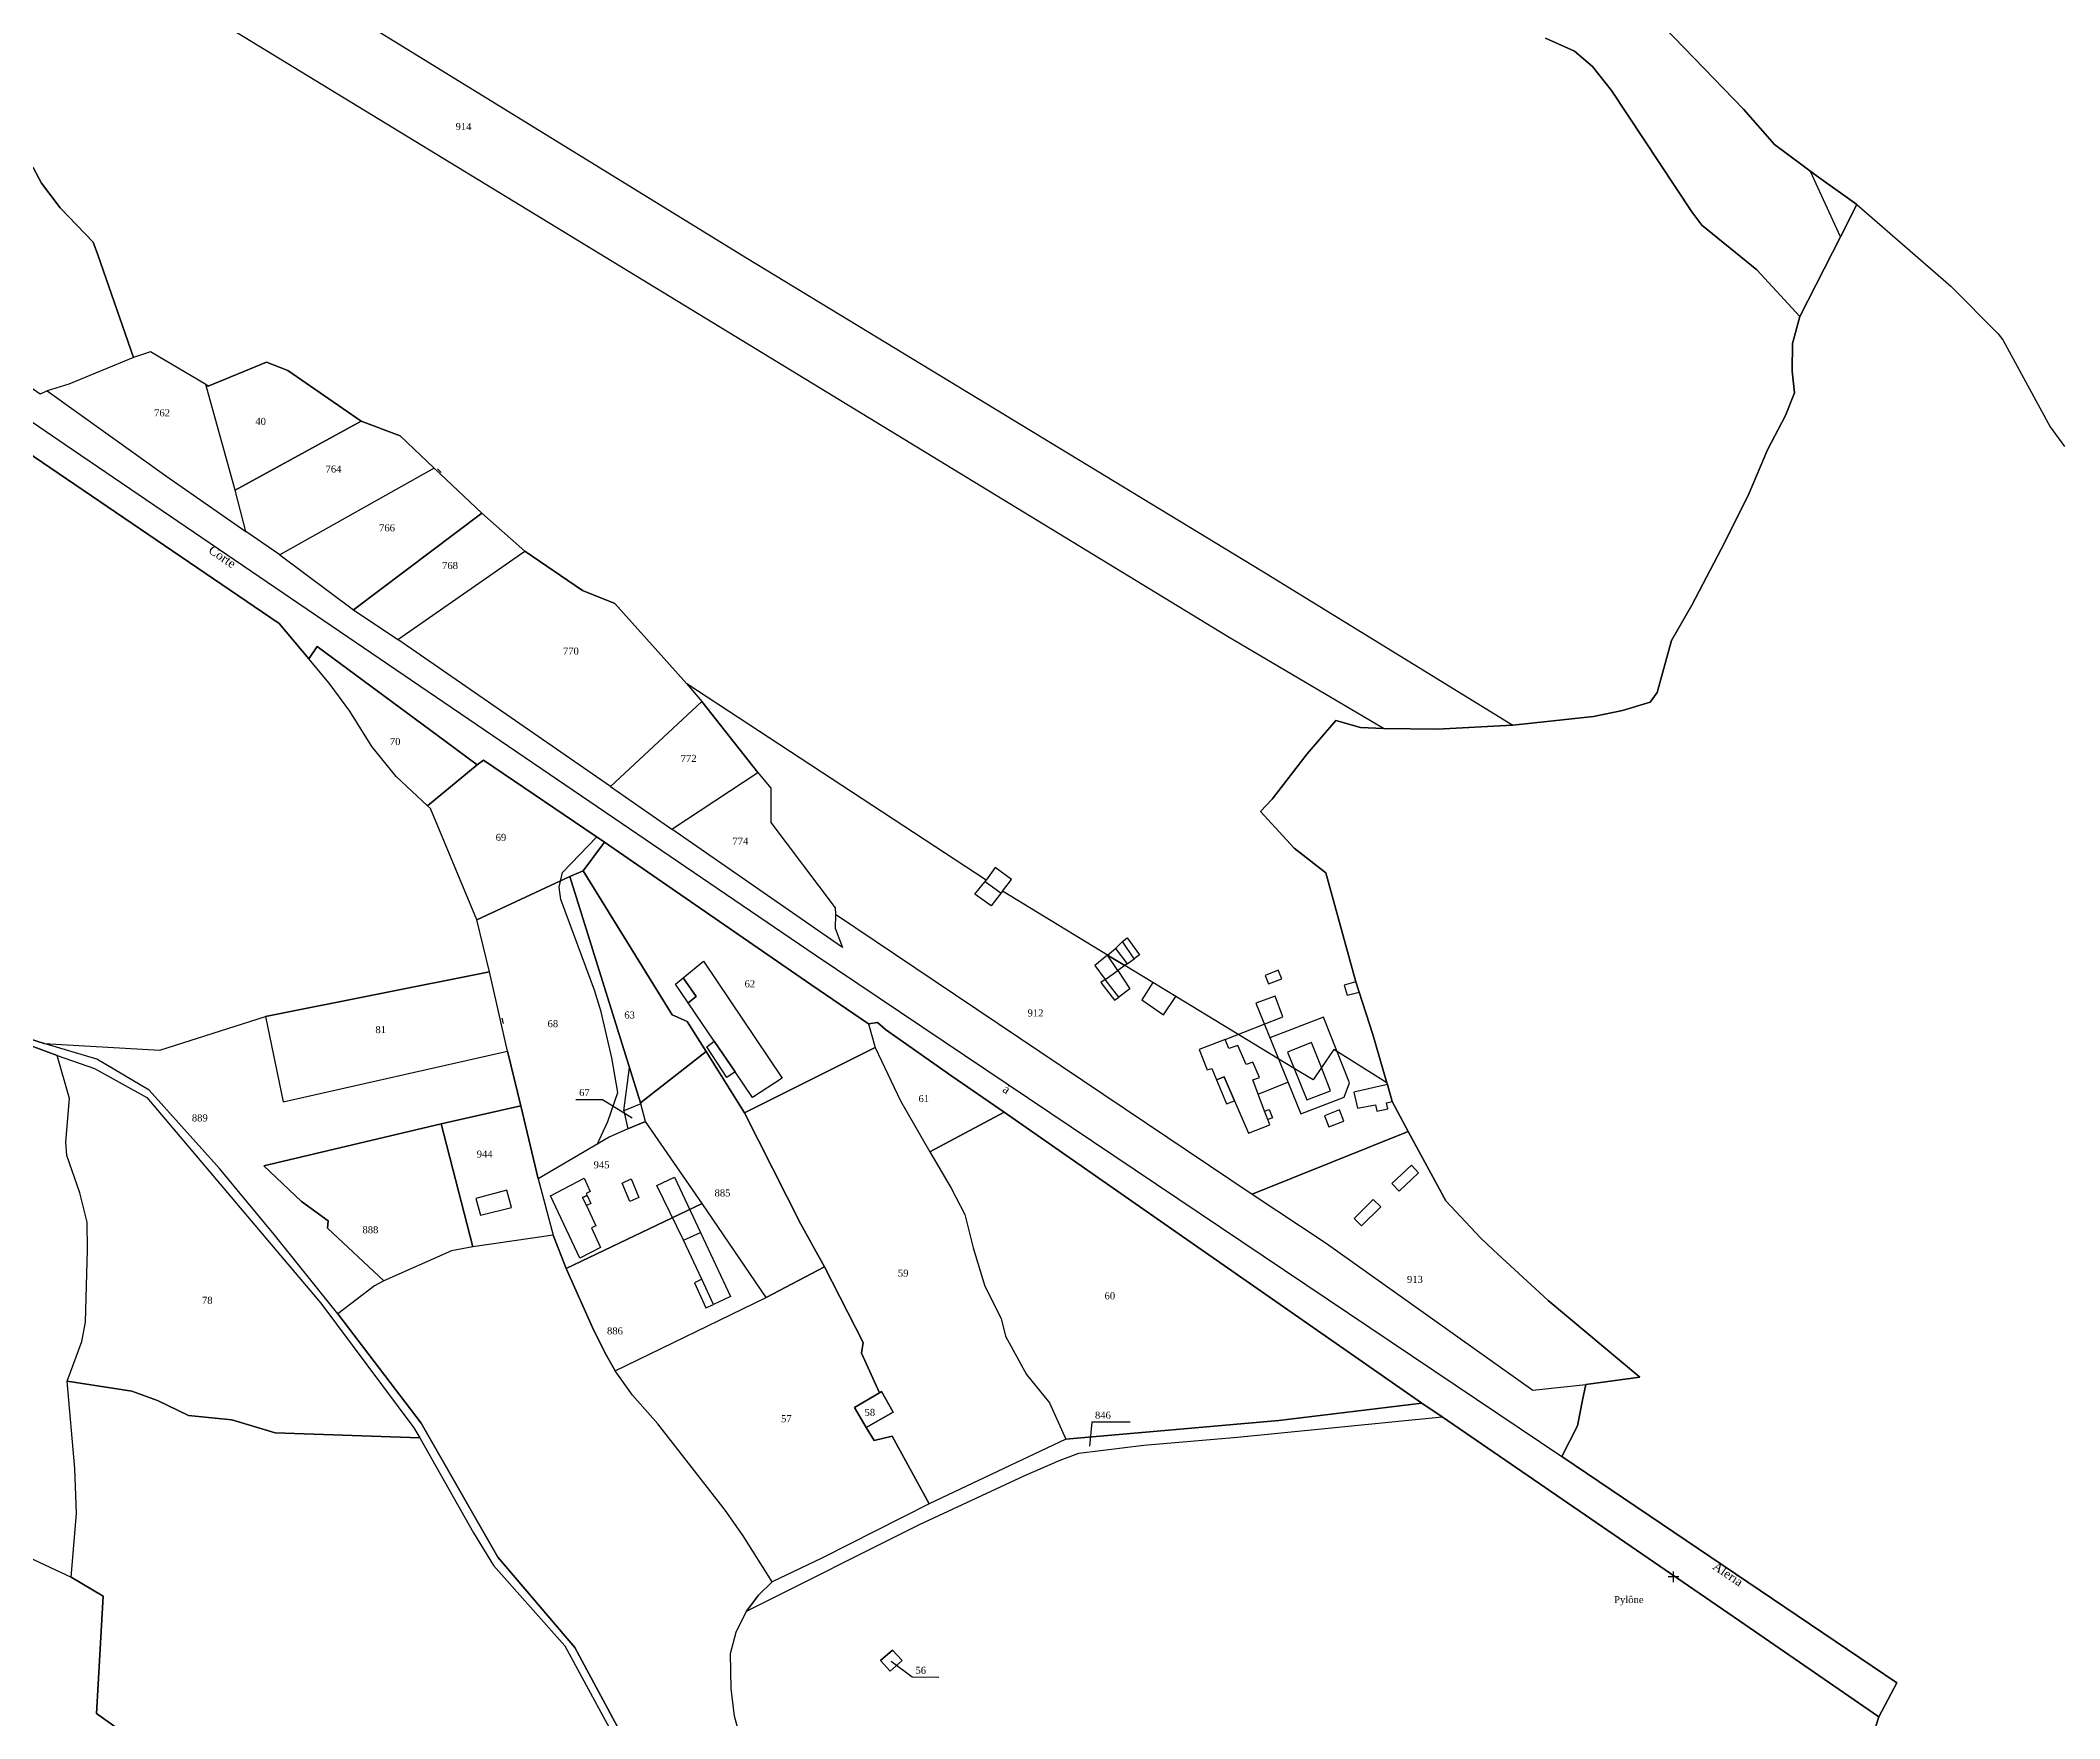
# Model space of a CAD drawing. Extents: x 1208104 to 1212743, y 6150498 to 6153217.
# Drawn here: x 1210559 to 1211135, y 6152081 to 6152559 of the extents above; entities that cross this region are included whole.
import ezdxf

# ---------------------------------------------------------------- set-up
doc = ezdxf.new("R2010")
doc.units = 0
doc.linetypes.add('CONTINU', pattern=[0])
doc.layers.get('0').update_dxf_attribs({"linetype": 'CONTINU'})
for name, color, linetype in [('1LIEUDIT', 7, 'CONTINU'), ('1PARCELLE', 7, 'CONTINU'), ('1SECTION', 7, 'CONTINU'), ('1SUBDSECT', 7, 'CONTINU'), ('1TRONFLUV', 7, 'CONTINU'), ('1TROUPARCELLE', 7, 'CONTINU'), ('1ZONCOMM', 7, 'CONTINU'), ('3BATIDUR', 7, 'CONTINU'), ('3BATILEGER', 7, 'CONTINU'), ('3CALVAIRE', 7, 'CONTINU'), ('3CALVAIRETEX', 7, 'CONTINU'), ('3CHEMIN', 7, 'CONTINU'), ('3FISCLINE', 7, 'CONTINUOUS'), ('3FLECHEPAR', 7, 'CONTINU'), ('3MURNONMI', 7, 'CONTINU'), ('3PARCELLETEX', 7, 'CONTINU'), ('3PISCINE', 7, 'CONTINUOUS'), ('3ZONCOMMTEX', 7, 'CONTINU')]:
    doc.layers.add(name, color=color, linetype=linetype)
doc.styles.get("Standard").update_dxf_attribs({"font": 'Times New Roman'})

# ---------------------------------------------------------------- blocks, each defined once
blk = doc.blocks.new('DETATOPO')
for points in [[(-1.5, 0), (1.5, 0)], [(0, -1.5), (0, 1.5)]]:
    blk.add_lwpolyline(points)
blk = doc.blocks.new('MURNOMI')
blk.add_line((-0.75, 0.5), (0.75, 0.5))

msp = doc.modelspace()

# ---------------------------------------------------------------- linework, layer by layer
at = {"layer": '1LIEUDIT'}
for points in [[(1211016.22, 6152568.93), (1211044.57, 6152539.7), (1211053.41, 6152529.6), (1211065.28, 6152520.74), (1211076.88, 6152512.48), (1211072.18, 6152503.27), (1211060.57, 6152480.57), (1211058.51, 6152472.86), (1211058.4, 6152464.98), (1211059.09, 6152458.77), (1211056.55, 6152452.37), (1211051.36, 6152442.52), (1211046.14, 6152430.18), (1211039.26, 6152416.19), (1211029.81, 6152398.27), (1211024.05, 6152388.16), (1211019.9, 6152373.38), (1211017.96, 6152370.64), (1211010.05, 6152368.22), (1211001.8, 6152366.54), (1210978.78, 6152364.01), (1210957.21, 6152362.93), (1210941.89, 6152363.06), (1210935.35, 6152363.33), (1210928.3, 6152365.38), (1210920.09, 6152355.82), (1210910.16, 6152342.92), (1210906.79, 6152339.43), (1210916.44, 6152328.97), (1210925.42, 6152321.9), (1210934.01, 6152290.89), (1210934.95, 6152287.95), (1210938.85, 6152275.87), (1210942.79, 6152262.04), (1210942.98, 6152261.56), (1210944.4, 6152256.72), (1210948.93, 6152248.21), (1210959.66, 6152228.39), (1210969.57, 6152217.82), (1210973.29, 6152214.32), (1210988.81, 6152199.99), (1211014.95, 6152178.18), (1210999.54, 6152176.05), (1210998.6, 6152171.57), (1210997.18, 6152164.24), (1210992.72, 6152155.52), (1211088.32, 6152090.98), (1211083.18, 6152081.27), (1211043.39, 6152108.63), (1210958.64, 6152166.84), (1210952.79, 6152170.75), (1210883.64, 6152218.93), (1210833.7, 6152253.74), (1210818.77, 6152264), (1210799.81, 6152277.25), (1210797.53, 6152279.26), (1210794.99, 6152278.88), (1210778.57, 6152290.05), (1210719.74, 6152330.7), (1210685.25, 6152354.05), (1210683.43, 6152352.75), (1210674.55, 6152359.33), (1210637.77, 6152386.47), (1210635.43, 6152382.94), (1210626.98, 6152393), (1210596.65, 6152413.62), (1210540.65, 6152451.69)], [(1210540.65, 6152451.69), (1210596.65, 6152413.62), (1210626.98, 6152393), (1210635.43, 6152382.94), (1210637.77, 6152386.47), (1210674.55, 6152359.33), (1210683.43, 6152352.75), (1210685.25, 6152354.05), (1210719.74, 6152330.7), (1210778.57, 6152290.05), (1210794.99, 6152278.88), (1210797.53, 6152279.26), (1210799.81, 6152277.25), (1210818.77, 6152264), (1210833.7, 6152253.74), (1210883.64, 6152218.93), (1210952.79, 6152170.75), (1210958.64, 6152166.84), (1211043.39, 6152108.63), (1211083.18, 6152081.27), (1211059.7, 6152007.54)]]:
    msp.add_lwpolyline(points, dxfattribs=at)
at = {"layer": '1PARCELLE'}
for points in [[(1210453.71, 6152597.52), (1210520.63, 6152549.52), (1210556.75, 6152523.01), (1210559.2, 6152518.6), (1210564.48, 6152511.52), (1210573.85, 6152501.78), (1210575.26, 6152498.14), (1210585.38, 6152468.83), (1210566.96, 6152461.25), (1210560.79, 6152459.4), (1210558.75, 6152458.37), (1210550.07, 6152464.52), (1210541.08, 6152469.75), (1210488.87, 6152505.29), (1210467.11, 6152521.02), (1210435.79, 6152545.71), (1210431.35, 6152547.7), (1210406.31, 6152564.32)], [(1210988.06, 6152559.94), (1210996.35, 6152556.24), (1211001.51, 6152551.81), (1211006.95, 6152544.99), (1211029.78, 6152510.45), (1211032.69, 6152506.64), (1211048.32, 6152493.86), (1211060.57, 6152480.57), (1211058.51, 6152472.86), (1211058.4, 6152464.98), (1211059.09, 6152458.77), (1211056.55, 6152452.37), (1211051.36, 6152442.52), (1211046.14, 6152430.18), (1211039.26, 6152416.19), (1211029.81, 6152398.27), (1211024.05, 6152388.16), (1211019.9, 6152373.38), (1211017.96, 6152370.64), (1211010.05, 6152368.22), (1211001.8, 6152366.54), (1210978.78, 6152364.01), (1210957.21, 6152362.93), (1210941.89, 6152363.06), (1210935.35, 6152363.33), (1210928.3, 6152365.38), (1210920.09, 6152355.82), (1210910.16, 6152342.92), (1210906.79, 6152339.43), (1210916.44, 6152328.97), (1210925.42, 6152321.9), (1210934.01, 6152290.89), (1210934.95, 6152287.95), (1210938.85, 6152275.87), (1210942.79, 6152262.04), (1210927.68, 6152271.58), (1210924.18, 6152266.39), (1210921.8, 6152262.87), (1210916.39, 6152266.16), (1210882.69, 6152286.64), (1210876.13, 6152290.62), (1210868.14, 6152295.47), (1210863.17, 6152298.48), (1210833.26, 6152316.66), (1210835.81, 6152320.05), (1210831.13, 6152323.42), (1210828.58, 6152319.89), (1210743.2, 6152375.81), (1210722.7, 6152398.71), (1210713.41, 6152402.47), (1210697.02, 6152413.66), (1210684.74, 6152424.52), (1210671.13, 6152437.33), (1210661.44, 6152446.52), (1210650.31, 6152450.75), (1210629.44, 6152465.15), (1210623.33, 6152467.51), (1210606.68, 6152460.73), (1210605.99, 6152461.14), (1210590.25, 6152470.51), (1210585.38, 6152468.83), (1210575.26, 6152498.14), (1210573.85, 6152501.78), (1210564.48, 6152511.52), (1210559.2, 6152518.6), (1210556.75, 6152523.01)], [(1210553.4, 6152275.34), (1210559.92, 6152273.23), (1210592.89, 6152271.35), (1210623.02, 6152280.98), (1210686.88, 6152293.7), (1210686.88, 6152293.7), (1210683.28, 6152308.55), (1210670.07, 6152340.3), (1210669.27, 6152341.08), (1210660.31, 6152349.37), (1210653.39, 6152357.93), (1210647.07, 6152368.05), (1210641.21, 6152375.98), (1210635.43, 6152382.94), (1210626.98, 6152393), (1210596.65, 6152413.62), (1210540.65, 6152451.69)], [(1210552.62, 6152128.18), (1210567.66, 6152121.15), (1210569.11, 6152139.3), (1210568.7, 6152152.1), (1210566.52, 6152176.96), (1210570.68, 6152188.32), (1210571.66, 6152193.79), (1210572.28, 6152214.53), (1210572.2, 6152222.32), (1210570.05, 6152230.67), (1210566.35, 6152241.37), (1210566.09, 6152245.16), (1210567.18, 6152257.6), (1210563.59, 6152269.82), (1210553.33, 6152273.62)], [(1210553.33, 6152273.62), (1210563.59, 6152269.82), (1210574.29, 6152266.19), (1210589.15, 6152257.88), (1210638.83, 6152199.26), (1210665.37, 6152163.68), (1210667.05, 6152160.85), (1210682.33, 6152133.71), (1210688.02, 6152124.45), (1210708.44, 6152101.51), (1210726.58, 6152068.12)], [(1210743.03, 6152041.99), (1210711.3, 6152101.07), (1210689.28, 6152126.82), (1210667.41, 6152164.99), (1210643.62, 6152196.18), (1210625.47, 6152218.77), (1210609.89, 6152237.61), (1210589.87, 6152259.94), (1210574.94, 6152268.85), (1210559.92, 6152273.23), (1210553.4, 6152275.34)], [(1210759.39, 6152072.06), (1210756.8, 6152081.49), (1210755.86, 6152089.35), (1210755.68, 6152099.31), (1210757.23, 6152105.45), (1210760.2, 6152111.43), (1210763.68, 6152115.95), (1210767.51, 6152119.81), (1210759.3, 6152132.94), (1210754.14, 6152140.17), (1210734.93, 6152164.86), (1210727.66, 6152173), (1210722.77, 6152179.9), (1210720.19, 6152184.48), (1210716.67, 6152191.47), (1210708.78, 6152209.15), (1210705.08, 6152218.65), (1210705.08, 6152218.65), (1210682.21, 6152215.28), (1210676.12, 6152214.17), (1210656.74, 6152205.59), (1210654.17, 6152204.18), (1210643.62, 6152196.18), (1210667.41, 6152164.99), (1210689.28, 6152126.82), (1210711.3, 6152101.07), (1210743.03, 6152041.99)], [(1210603.89, 6152061.55), (1210574.88, 6152082.28), (1210576.71, 6152115.68), (1210567.66, 6152121.15), (1210569.11, 6152139.3), (1210568.7, 6152152.1), (1210566.52, 6152176.96), (1210584.91, 6152174.18), (1210592.25, 6152171.48), (1210601.12, 6152167.16), (1210613.46, 6152165.95), (1210625.77, 6152162.22), (1210667.05, 6152160.85), (1210682.33, 6152133.71), (1210688.02, 6152124.45), (1210708.44, 6152101.51), (1210726.58, 6152068.12)], [(1210759.39, 6152072.06), (1210756.8, 6152081.49), (1210755.86, 6152089.35), (1210755.68, 6152099.31), (1210757.23, 6152105.45), (1210760.2, 6152111.43), (1210809.57, 6152136.1), (1210839.56, 6152150.12), (1210849.69, 6152154.49), (1210854.98, 6152156.43), (1210873.55, 6152158.73), (1210900.28, 6152161.04), (1210958.64, 6152166.84), (1211043.39, 6152108.63), (1211083.18, 6152081.27), (1211059.7, 6152007.54)]]:
    msp.add_lwpolyline(points, dxfattribs=at)
for points in [[(1210585.38, 6152468.83), (1210566.96, 6152461.25), (1210560.79, 6152459.4), (1210594.93, 6152434.92), (1210617.44, 6152419.23), (1210614.41, 6152431.03), (1210605.99, 6152461.14), (1210590.25, 6152470.51), (1210585.38, 6152468.83)], [(1210614.41, 6152431.03), (1210605.99, 6152461.14), (1210606.68, 6152460.73), (1210623.33, 6152467.51), (1210629.44, 6152465.15), (1210650.31, 6152450.75), (1210614.41, 6152431.03)], [(1210617.44, 6152419.23), (1210614.41, 6152431.03), (1210650.31, 6152450.75), (1210661.44, 6152446.52), (1210671.13, 6152437.33), (1210627.09, 6152412.6), (1210617.44, 6152419.23)], [(1210648.18, 6152396.88), (1210684.74, 6152424.52), (1210671.13, 6152437.33), (1210627.09, 6152412.6), (1210648.18, 6152396.88)], [(1210660.75, 6152388.51), (1210697.02, 6152413.66), (1210684.74, 6152424.52), (1210648.18, 6152396.88), (1210660.75, 6152388.51)], [(1210743.2, 6152375.81), (1210747.46, 6152370.81), (1210721.45, 6152346.51), (1210660.75, 6152388.51), (1210697.02, 6152413.66), (1210713.41, 6152402.47), (1210722.7, 6152398.71), (1210743.2, 6152375.81)], [(1210669.27, 6152341.08), (1210660.31, 6152349.37), (1210653.39, 6152357.93), (1210647.07, 6152368.05), (1210641.21, 6152375.98), (1210635.43, 6152382.94), (1210637.77, 6152386.47), (1210674.55, 6152359.33), (1210683.43, 6152352.75), (1210669.27, 6152341.08)], [(1210763.48, 6152350.58), (1210767.11, 6152346.05), (1210767.2, 6152336.24), (1210785.47, 6152311.95), (1210785.57, 6152310.18), (1210819.86, 6152287.16), (1210904.47, 6152230.31), (1210948.93, 6152248.21), (1210944.4, 6152256.72), (1210942.98, 6152261.56), (1210942.79, 6152262.04), (1210927.68, 6152271.58), (1210924.18, 6152266.39), (1210921.8, 6152262.87), (1210916.39, 6152266.16), (1210882.69, 6152286.64), (1210876.13, 6152290.62), (1210868.14, 6152295.47), (1210863.17, 6152298.48), (1210833.26, 6152316.66), (1210835.81, 6152320.05), (1210831.13, 6152323.42), (1210828.58, 6152319.89), (1210743.2, 6152375.81), (1210747.46, 6152370.81), (1210763.48, 6152350.58)], [(1210738.9, 6152334.35), (1210763.48, 6152350.58), (1210747.46, 6152370.81), (1210721.45, 6152346.51), (1210738.9, 6152334.35)], [(1210683.28, 6152308.55), (1210670.07, 6152340.3), (1210669.27, 6152341.08), (1210683.43, 6152352.75), (1210685.25, 6152354.05), (1210719.74, 6152330.7), (1210713.59, 6152322.5), (1210709.8, 6152320.87), (1210683.28, 6152308.55)], [(1210738.9, 6152334.35), (1210763.48, 6152350.58), (1210767.11, 6152346.05), (1210767.2, 6152336.24), (1210785.47, 6152311.95), (1210785.57, 6152310.18), (1210785.53, 6152306.19), (1210787.55, 6152300.67), (1210738.9, 6152334.35)], [(1210794.99, 6152278.88), (1210796.95, 6152272.13), (1210759.62, 6152253.54), (1210748.76, 6152270.96), (1210743.28, 6152279.57), (1210738.98, 6152281.4), (1210713.59, 6152322.5), (1210719.74, 6152330.7), (1210778.57, 6152290.05), (1210794.99, 6152278.88)], [(1210686.88, 6152293.7), (1210683.28, 6152308.55), (1210709.8, 6152320.87), (1210729.96, 6152256.38), (1210730.05, 6152256.09), (1210725.19, 6152254.08), (1210726.38, 6152248.9), (1210721.08, 6152246.54), (1210700.83, 6152234.64), (1210695.88, 6152255.54), (1210692.07, 6152271.11), (1210686.88, 6152293.7)], [(1210713.59, 6152322.5), (1210738.98, 6152281.4), (1210743.28, 6152279.57), (1210748.76, 6152270.96), (1210729.96, 6152256.38), (1210709.8, 6152320.87), (1210713.59, 6152322.5)], [(1210686.88, 6152293.7), (1210623.02, 6152280.98), (1210628.12, 6152256.63), (1210692.07, 6152271.11), (1210686.88, 6152293.7)], [(1210559.92, 6152273.23), (1210592.89, 6152271.35), (1210623.02, 6152280.98), (1210628.12, 6152256.63), (1210692.07, 6152271.11), (1210695.88, 6152255.54), (1210673.14, 6152250.38), (1210622.58, 6152238.35), (1210633.29, 6152228.24), (1210640.89, 6152222.7), (1210640.75, 6152220.65), (1210656.74, 6152205.59), (1210654.17, 6152204.18), (1210643.62, 6152196.18), (1210625.47, 6152218.77), (1210609.89, 6152237.61), (1210589.87, 6152259.94), (1210574.94, 6152268.85), (1210559.92, 6152273.23)], [(1210833.7, 6152253.74), (1210818.77, 6152264), (1210799.81, 6152277.25), (1210797.53, 6152279.26), (1210794.99, 6152278.88), (1210796.95, 6152272.13), (1210804.13, 6152256.91), (1210812.5, 6152242.38), (1210833.7, 6152253.74)], [(1210796.95, 6152272.13), (1210804.13, 6152256.91), (1210812.5, 6152242.38), (1210818.55, 6152231.98), (1210822.46, 6152224.56), (1210824.82, 6152215.01), (1210828.22, 6152204.07), (1210832.88, 6152194.86), (1210834.12, 6152189.78), (1210840.09, 6152178.85), (1210846.63, 6152170.84), (1210851.25, 6152160.46), (1210812.35, 6152142.02), (1210801.8, 6152161.28), (1210796.63, 6152160.04), (1210794.31, 6152163.79), (1210802.04, 6152168.16), (1210798.7, 6152174.05), (1210798.12, 6152173.71), (1210793, 6152185), (1210793.45, 6152188.06), (1210782.48, 6152209.61), (1210775.75, 6152221.78), (1210759.62, 6152253.54), (1210796.95, 6152272.13)], [(1210563.59, 6152269.82), (1210574.29, 6152266.19), (1210589.15, 6152257.88), (1210638.83, 6152199.26), (1210665.37, 6152163.68), (1210667.05, 6152160.85), (1210625.77, 6152162.22), (1210613.46, 6152165.95), (1210601.12, 6152167.16), (1210592.25, 6152171.48), (1210584.91, 6152174.18), (1210566.52, 6152176.96), (1210570.68, 6152188.32), (1210571.66, 6152193.79), (1210572.28, 6152214.53), (1210572.2, 6152222.32), (1210570.05, 6152230.67), (1210566.35, 6152241.37), (1210566.09, 6152245.16), (1210567.18, 6152257.6), (1210563.59, 6152269.82)], [(1210748.76, 6152270.96), (1210759.62, 6152253.54), (1210775.75, 6152221.78), (1210782.48, 6152209.61), (1210765.82, 6152200.81), (1210747.59, 6152227.64), (1210731.42, 6152251.01), (1210730.05, 6152256.09), (1210729.96, 6152256.38), (1210748.76, 6152270.96)], [(1210673.14, 6152250.38), (1210695.88, 6152255.54), (1210700.83, 6152234.64), (1210705.08, 6152218.65), (1210682.21, 6152215.28), (1210673.14, 6152250.38)], [(1210726.38, 6152248.9), (1210731.42, 6152251.01), (1210730.05, 6152256.09), (1210725.19, 6152254.08), (1210726.38, 6152248.9)], [(1210673.14, 6152250.38), (1210682.21, 6152215.28), (1210676.12, 6152214.17), (1210656.74, 6152205.59), (1210640.75, 6152220.65), (1210640.89, 6152222.7), (1210633.29, 6152228.24), (1210622.58, 6152238.35), (1210673.14, 6152250.38)], [(1210700.83, 6152234.64), (1210705.08, 6152218.65), (1210708.78, 6152209.15), (1210747.59, 6152227.64), (1210731.42, 6152251.01), (1210726.38, 6152248.9), (1210721.08, 6152246.54), (1210700.83, 6152234.64)], [(1210833.7, 6152253.74), (1210812.5, 6152242.38), (1210818.55, 6152231.98), (1210822.46, 6152224.56), (1210824.82, 6152215.01), (1210828.22, 6152204.07), (1210832.88, 6152194.86), (1210834.12, 6152189.78), (1210840.09, 6152178.85), (1210846.63, 6152170.84), (1210851.25, 6152160.46), (1210911.99, 6152165.78), (1210952.79, 6152170.75), (1210883.64, 6152218.93), (1210833.7, 6152253.74)], [(1210948.93, 6152248.21), (1210904.47, 6152230.31), (1210925.23, 6152216.57), (1210984.46, 6152174.4), (1210999.54, 6152176.05), (1211014.95, 6152178.18), (1210988.81, 6152199.99), (1210973.29, 6152214.32), (1210969.57, 6152217.82), (1210959.66, 6152228.39), (1210948.93, 6152248.21)], [(1210747.59, 6152227.64), (1210708.78, 6152209.15), (1210716.67, 6152191.47), (1210720.19, 6152184.48), (1210722.77, 6152179.9), (1210765.82, 6152200.81), (1210747.59, 6152227.64)], [(1210765.82, 6152200.81), (1210782.48, 6152209.61), (1210793.45, 6152188.06), (1210793, 6152185), (1210798.12, 6152173.71), (1210790.97, 6152169.52), (1210794.31, 6152163.79), (1210796.63, 6152160.04), (1210801.8, 6152161.28), (1210812.35, 6152142.02), (1210781.68, 6152126.55), (1210767.51, 6152119.81), (1210759.3, 6152132.94), (1210754.14, 6152140.17), (1210734.93, 6152164.86), (1210727.66, 6152173), (1210722.77, 6152179.9), (1210765.82, 6152200.81)], [(1210794.31, 6152163.79), (1210802.04, 6152168.16), (1210798.7, 6152174.05), (1210798.12, 6152173.71), (1210790.97, 6152169.52), (1210794.31, 6152163.79)], [(1210767.51, 6152119.81), (1210763.68, 6152115.95), (1210760.2, 6152111.43), (1210809.57, 6152136.1), (1210839.56, 6152150.12), (1210849.69, 6152154.49), (1210854.98, 6152156.43), (1210873.55, 6152158.73), (1210900.28, 6152161.04), (1210958.64, 6152166.84), (1210952.79, 6152170.75), (1210911.99, 6152165.78), (1210851.25, 6152160.46), (1210812.35, 6152142.02), (1210781.68, 6152126.55), (1210767.51, 6152119.81)], [(1210524.42, 6151995.37), (1210526.89, 6152016.29), (1210526.94, 6152026.51), (1210526.74, 6152058.2), (1210527.91, 6152074.36), (1210528.4, 6152093.23), (1210528.24, 6152132.29), (1210536.19, 6152132.66), (1210540.99, 6152132.87), (1210552.62, 6152128.18), (1210567.66, 6152121.15), (1210576.71, 6152115.68), (1210574.88, 6152082.28), (1210603.89, 6152061.55), (1210629.97, 6152042.07), (1210604.98, 6151990.47), (1210594.17, 6151973.14), (1210586.05, 6151978.65), (1210579.51, 6151982.55), (1210572.8, 6151984.61), (1210564.48, 6151986.16), (1210548.53, 6151987.43), (1210539.98, 6151989.71), (1210524.42, 6151995.37)], [(1210801.2, 6152094.27), (1210798.39, 6152097.32), (1210801.9, 6152100.26), (1210804.6, 6152097.32), (1210801.2, 6152094.27)]]:
    msp.add_lwpolyline(points, close=True, dxfattribs=at)
at = {"layer": '1SECTION'}
msp.add_lwpolyline([(1211016.22, 6152568.93), (1211044.57, 6152539.7), (1211053.41, 6152529.6), (1211065.28, 6152520.74), (1211076.88, 6152512.48), (1211103.71, 6152489.19), (1211117.21, 6152475.63), (1211118.55, 6152473.89), (1211132.04, 6152449.12), (1211136.1, 6152443.49)], dxfattribs=at)
at = {"layer": '1SUBDSECT'}
msp.add_lwpolyline([(1211059.7, 6152007.54), (1211083.18, 6152081.27), (1211088.32, 6152090.98), (1210992.72, 6152155.52), (1210997.18, 6152164.24), (1210998.6, 6152171.57), (1210999.54, 6152176.05), (1211014.95, 6152178.18), (1210988.81, 6152199.99), (1210973.29, 6152214.32), (1210969.57, 6152217.82), (1210959.66, 6152228.39), (1210948.93, 6152248.21), (1210944.4, 6152256.72), (1210942.98, 6152261.56), (1210942.79, 6152262.04), (1210938.85, 6152275.87), (1210934.95, 6152287.95), (1210934.01, 6152290.89), (1210925.42, 6152321.9), (1210916.44, 6152328.97), (1210906.79, 6152339.43), (1210910.16, 6152342.92), (1210920.09, 6152355.82), (1210928.3, 6152365.38), (1210935.35, 6152363.33), (1210941.89, 6152363.06), (1210957.21, 6152362.93), (1210978.78, 6152364.01), (1211001.8, 6152366.54), (1211010.05, 6152368.22), (1211017.96, 6152370.64), (1211019.9, 6152373.38), (1211024.05, 6152388.16), (1211029.81, 6152398.27), (1211039.26, 6152416.19), (1211046.14, 6152430.18), (1211051.36, 6152442.52), (1211056.55, 6152452.37), (1211059.09, 6152458.77), (1211058.4, 6152464.98), (1211058.51, 6152472.86), (1211060.57, 6152480.57), (1211072.18, 6152503.27), (1211076.88, 6152512.48), (1211076.88, 6152512.48), (1211065.28, 6152520.74), (1211053.41, 6152529.6), (1211044.57, 6152539.7), (1211016.22, 6152568.93)], dxfattribs=at)
at = {"layer": '1TRONFLUV'}
msp.add_lwpolyline([(1211016.22, 6152568.93), (1211044.57, 6152539.7), (1211053.41, 6152529.6), (1211065.28, 6152520.74), (1211076.88, 6152512.48), (1211072.18, 6152503.27), (1211060.57, 6152480.57), (1211048.32, 6152493.86), (1211032.69, 6152506.64), (1211029.78, 6152510.45), (1211006.95, 6152544.99), (1211001.51, 6152551.81), (1210996.35, 6152556.24), (1210988.06, 6152559.94)], dxfattribs=at)
at = {"layer": '1TROUPARCELLE'}
msp.add_lwpolyline([(1210798.39, 6152097.32), (1210801.9, 6152100.26), (1210804.6, 6152097.32), (1210801.2, 6152094.27), (1210798.39, 6152097.32)], close=True, dxfattribs=at)
at = {"layer": '1ZONCOMM'}
msp.add_lwpolyline([(1209502.45, 6153048.22), (1209555.17, 6153018.73), (1210148.7, 6152692.63), (1210302.54, 6152608.74), (1210374.6, 6152570.66), (1210410.45, 6152550.22), (1210565.91, 6152444.03), (1210779.84, 6152298.55), (1210992.72, 6152155.52), (1211088.32, 6152090.98)], dxfattribs=at)
msp.add_lwpolyline([(1209502.45, 6153048.22), (1209555.17, 6153018.73), (1210148.7, 6152692.63), (1210302.54, 6152608.74), (1210374.6, 6152570.66), (1210410.45, 6152550.22), (1210565.91, 6152444.03), (1210779.84, 6152298.55), (1210992.72, 6152155.52), (1211088.32, 6152090.98)], dxfattribs=at)
at = {"layer": '3BATIDUR'}
for points in [[(1210867.48, 6152302.37), (1210868.79, 6152303.4), (1210872.27, 6152298.6), (1210870.76, 6152297.42), (1210867.48, 6152302.37)], [(1210862.53, 6152291.52), (1210866.11, 6152294.04), (1210863.17, 6152298.48), (1210859.51, 6152295.5), (1210862.53, 6152291.52)], [(1210868.14, 6152295.47), (1210863.17, 6152298.48), (1210865.47, 6152300.36), (1210868.8, 6152295.94), (1210868.14, 6152295.47)], [(1210866.11, 6152294.04), (1210863.17, 6152298.48), (1210868.14, 6152295.47), (1210866.11, 6152294.04)], [(1210743.57, 6152284.84), (1210739.93, 6152290.16), (1210742.17, 6152291.98), (1210745.85, 6152286.64), (1210743.57, 6152284.84)], [(1210862.53, 6152291.52), (1210866.11, 6152294.04), (1210869.55, 6152288.86), (1210866.36, 6152286.5), (1210862.53, 6152291.52)], [(1210882.69, 6152286.64), (1210876.13, 6152290.62), (1210872.93, 6152285.72), (1210879.18, 6152281.42), (1210882.69, 6152286.64)], [(1210751.03, 6152273.89), (1210756.98, 6152265.19), (1210754.62, 6152263.62), (1210748.91, 6152272.35), (1210751.03, 6152273.89)], [(1210894.28, 6152262.94), (1210896.46, 6152263.78), (1210899.42, 6152256.88), (1210903.35, 6152247.72), (1210909.48, 6152250.1), (1210908.91, 6152251.61), (1210907.98, 6152254), (1210904.58, 6152262.89), (1210906.51, 6152263.59), (1210904.63, 6152267.98), (1210902.69, 6152267.31), (1210900.35, 6152272.74), (1210897.75, 6152271.82), (1210896.71, 6152274.4), (1210889.34, 6152271.54), (1210891.63, 6152265.78), (1210892.96, 6152266.18), (1210894.28, 6152262.94)], [(1210944.4, 6152256.72), (1210942.98, 6152261.56), (1210933.4, 6152259.39), (1210934.5, 6152254.82), (1210939.64, 6152255.78), (1210940.01, 6152253.98), (1210943.11, 6152254.61), (1210942.73, 6152256.4), (1210944.4, 6152256.72)], [(1210730.05, 6152256.09), (1210725.19, 6152254.08), (1210726.38, 6152248.9), (1210731.42, 6152251.01), (1210730.05, 6152256.09)], [(1210925.05, 6152252.66), (1210926.31, 6152249.54), (1210930.6, 6152251.12), (1210929.36, 6152254.34), (1210925.05, 6152252.66)], [(1210949.85, 6152238.59), (1210944.26, 6152233.31), (1210946.35, 6152231.21), (1210951.89, 6152236.44), (1210949.85, 6152238.59)], [(1210683, 6152229.12), (1210684.35, 6152224.3), (1210693.16, 6152226.51), (1210691.83, 6152231.46), (1210683, 6152229.12)], [(1210714.54, 6152227.07), (1210717.25, 6152221.26), (1210716.03, 6152220.71), (1210718.57, 6152215.09), (1210712.73, 6152212.05), (1210704.36, 6152229.86), (1210713.96, 6152234.91), (1210715.67, 6152231.12), (1210714.47, 6152230.53), (1210714.76, 6152229.9), (1210713.47, 6152229.36), (1210714.54, 6152227.07)], [(1210938.97, 6152228.8), (1210933.48, 6152223.39), (1210935.59, 6152221.32), (1210941.09, 6152226.73), (1210938.97, 6152228.8)], [(1210747.46, 6152206.05), (1210742.21, 6152217.15), (1210747.1, 6152219.42), (1210755.61, 6152201.14), (1210750.84, 6152198.9), (1210747.46, 6152206.05)], [(1210790.97, 6152169.52), (1210798.12, 6152173.71), (1210798.7, 6152174.05), (1210802.04, 6152168.16), (1210794.31, 6152163.79), (1210790.97, 6152169.52)], [(1210798.39, 6152097.32), (1210801.2, 6152094.27), (1210804.6, 6152097.32), (1210801.9, 6152100.26), (1210798.39, 6152097.32)]]:
    msp.add_lwpolyline(points, close=True, dxfattribs=at)
at = {"layer": '3BATILEGER'}
for points in [[(1210742.17, 6152291.98), (1210747.97, 6152296.71), (1210770.38, 6152263.37), (1210761.94, 6152257.9), (1210756.98, 6152265.19), (1210751.03, 6152273.89), (1210743.57, 6152284.84), (1210745.85, 6152286.64), (1210742.17, 6152291.98)], [(1210866.36, 6152286.5), (1210862.53, 6152291.52), (1210861.3, 6152290.64), (1210865.17, 6152285.63), (1210866.36, 6152286.5)], [(1210908.1, 6152292.63), (1210909.08, 6152290.29), (1210912.85, 6152291.72), (1210911.82, 6152294.22), (1210908.1, 6152292.63)], [(1210934.95, 6152287.95), (1210934.01, 6152290.89), (1210930.68, 6152289.94), (1210931.49, 6152287.01), (1210934.95, 6152287.95)], [(1210894.28, 6152262.94), (1210897.13, 6152256.04), (1210899.42, 6152256.88), (1210896.46, 6152263.78), (1210894.28, 6152262.94)], [(1210908.91, 6152251.61), (1210907.98, 6152254), (1210909.23, 6152254.45), (1210910.19, 6152252.1), (1210908.91, 6152251.61)], [(1210724.76, 6152233.45), (1210727.28, 6152234.66), (1210729.55, 6152229.36), (1210726.92, 6152228.18), (1210724.76, 6152233.45)], [(1210714.54, 6152227.07), (1210713.47, 6152229.36), (1210714.76, 6152229.9), (1210715.81, 6152227.68), (1210714.54, 6152227.07)], [(1210750.84, 6152198.9), (1210747.46, 6152206.05), (1210745.4, 6152205.07), (1210748.64, 6152197.87), (1210750.84, 6152198.9)]]:
    msp.add_lwpolyline(points, close=True, dxfattribs=at)
at = {"layer": '3CHEMIN'}
for points in [[(1210941.89, 6152363.06), (1210897.37, 6152389.35), (1210774.91, 6152463.94), (1210606.78, 6152566.42), (1210452.01, 6152661.63), (1210430.12, 6152656.95), (1210391.66, 6152682.26), (1210397.94, 6152696.98), (1210395, 6152699.19), (1210405.99, 6152715.27), (1210447.62, 6152688.66), (1210496.02, 6152659.06), (1210539.88, 6152632.61), (1210601.33, 6152595.05), (1210760.47, 6152497.13), (1210907.23, 6152408.01), (1210978.78, 6152364.01)], [(1210717.63, 6152244.51), (1210720.66, 6152251.07), (1210723.5, 6152259.29), (1210721.82, 6152269.16), (1210718.81, 6152282.33), (1210716.87, 6152288.52), (1210707.3, 6152314.29), (1210706.79, 6152317.87), (1210707.78, 6152322.05), (1210717.51, 6152332.22)], [(1210725.19, 6152254.08), (1210726.81, 6152266.47)]]:
    msp.add_lwpolyline(points, dxfattribs=at)
at = {"layer": '3FISCLINE'}
for points in [[(1211072.18, 6152503.27), (1211063.7, 6152521.92)], [(1210833.26, 6152316.66), (1210830.02, 6152312.54), (1210825.31, 6152315.89), (1210828.58, 6152319.89)], [(1210828.25, 6152319.48), (1210832.82, 6152316.11)], [(1210865.47, 6152300.36), (1210867.48, 6152302.37)], [(1210868.8, 6152295.94), (1210870.76, 6152297.42)], [(1210896.71, 6152274.4), (1210913.19, 6152280.92), (1210911.02, 6152286.8), (1210905.5, 6152284.75), (1210918.26, 6152253.23), (1210930.67, 6152257.97), (1210932.14, 6152262.04), (1210924.75, 6152280.81), (1210909.51, 6152274.87)], [(1210906.12, 6152258.86), (1210914.61, 6152262.26)], [(1210742.21, 6152217.15), (1210734.66, 6152232.81), (1210739.7, 6152235.15), (1210747.1, 6152219.42)]]:
    msp.add_lwpolyline(points, dxfattribs=at)
at = {"layer": '3FLECHEPAR'}
for points in [[(1210711.5, 6152257.3), (1210719.14, 6152257.28), (1210727.65, 6152252.12)], [(1210869.59, 6152165.27), (1210858.67, 6152165.29), (1210858, 6152158.48)], [(1210815.06, 6152092.54), (1210807.42, 6152092.56), (1210801.49, 6152097.05)]]:
    msp.add_lwpolyline(points, dxfattribs=at)
at = {"layer": '3PISCINE'}
msp.add_lwpolyline([(1210924.18, 6152266.39), (1210921.35, 6152273.51), (1210914.5, 6152270.77), (1210916.39, 6152266.16), (1210920.06, 6152257.2), (1210926.78, 6152259.82), (1210924.18, 6152266.39)], close=True, dxfattribs=at)

# ---------------------------------------------------------------- block references
at = {"layer": '3CALVAIRE', "rotation": 90}
msp.add_blockref('DETATOPO', (1211024.59, 6152121.18), dxfattribs=at)
at = {"layer": '3MURNONMI'}
for p, rotation in [((1210672.29, 6152436.23), 316.7), ((1210690.12, 6152279.61), 283.1)]:
    msp.add_blockref('MURNOMI', p, dxfattribs=dict(at, rotation=rotation))

# ---------------------------------------------------------------- texts
at = {"layer": '3CALVAIRETEX'}
msp.add_text('Pylône', height=2, dxfattribs=at).set_placement((1211007.66, 6152113.72))
at = {"layer": '3PARCELLETEX'}
for s, p in [('914', (1210677.25, 6152533.72)), ('762', (1210591.27, 6152452.1)), ('40', (1210620.14, 6152449.66)), ('764', (1210640.17, 6152436.06)), ('766', (1210655.43, 6152419.31)), ('768', (1210673.4, 6152408.58)), ('770', (1210707.87, 6152384.14)), ('70', (1210658.5, 6152358.37)), ('772', (1210741.46, 6152353.57)), ('69', (1210688.68, 6152331.05)), ('774', (1210756.2, 6152329.96)), ('62', (1210759.67, 6152289.28)), ('81', (1210654.38, 6152276.23)), ('68', (1210703.48, 6152277.93)), ('63', (1210725.37, 6152280.39)), ('912', (1210840.37, 6152280.99)), ('67', (1210712.48, 6152258.3)), ('61', (1210809.28, 6152256.56)), ('889', (1210602.03, 6152251.05)), ('944', (1210683.27, 6152240.75)), ('945', (1210716.61, 6152237.7)), ('885', (1210751.1, 6152229.67)), ('888', (1210650.7, 6152219.18)), ('59', (1210803.38, 6152206.8)), ('913', (1210948.58, 6152205.02)), ('78', (1210604.92, 6152199.05)), ('60', (1210862.33, 6152200.34)), ('886', (1210720.43, 6152190.33)), ('58', (1210793.88, 6152167.1)), ('846', (1210859.6, 6152166.29)), ('57', (1210770.07, 6152165.3)), ('56', (1210808.4, 6152093.56))]:
    msp.add_text(s, height=2, dxfattribs=at).set_placement(p)
at = {"layer": '3ZONCOMMTEX'}
for s, rotation, p in [('Corte', 325.9, (1210606.54, 6152413.37)), ('Corte', 325.9, (1210606.54, 6152413.37)), ('à ', 326.1, (1210833.01, 6152259.66)), ('à ', 326.1, (1210833.01, 6152259.66)), ('Aleria', 326.1, (1211035.52, 6152123.61)), ('Aleria', 326.1, (1211035.52, 6152123.61))]:
    msp.add_text(s, height=2.5, rotation=rotation, dxfattribs=at).set_placement(p)

doc.saveas('drawing.dxf')
